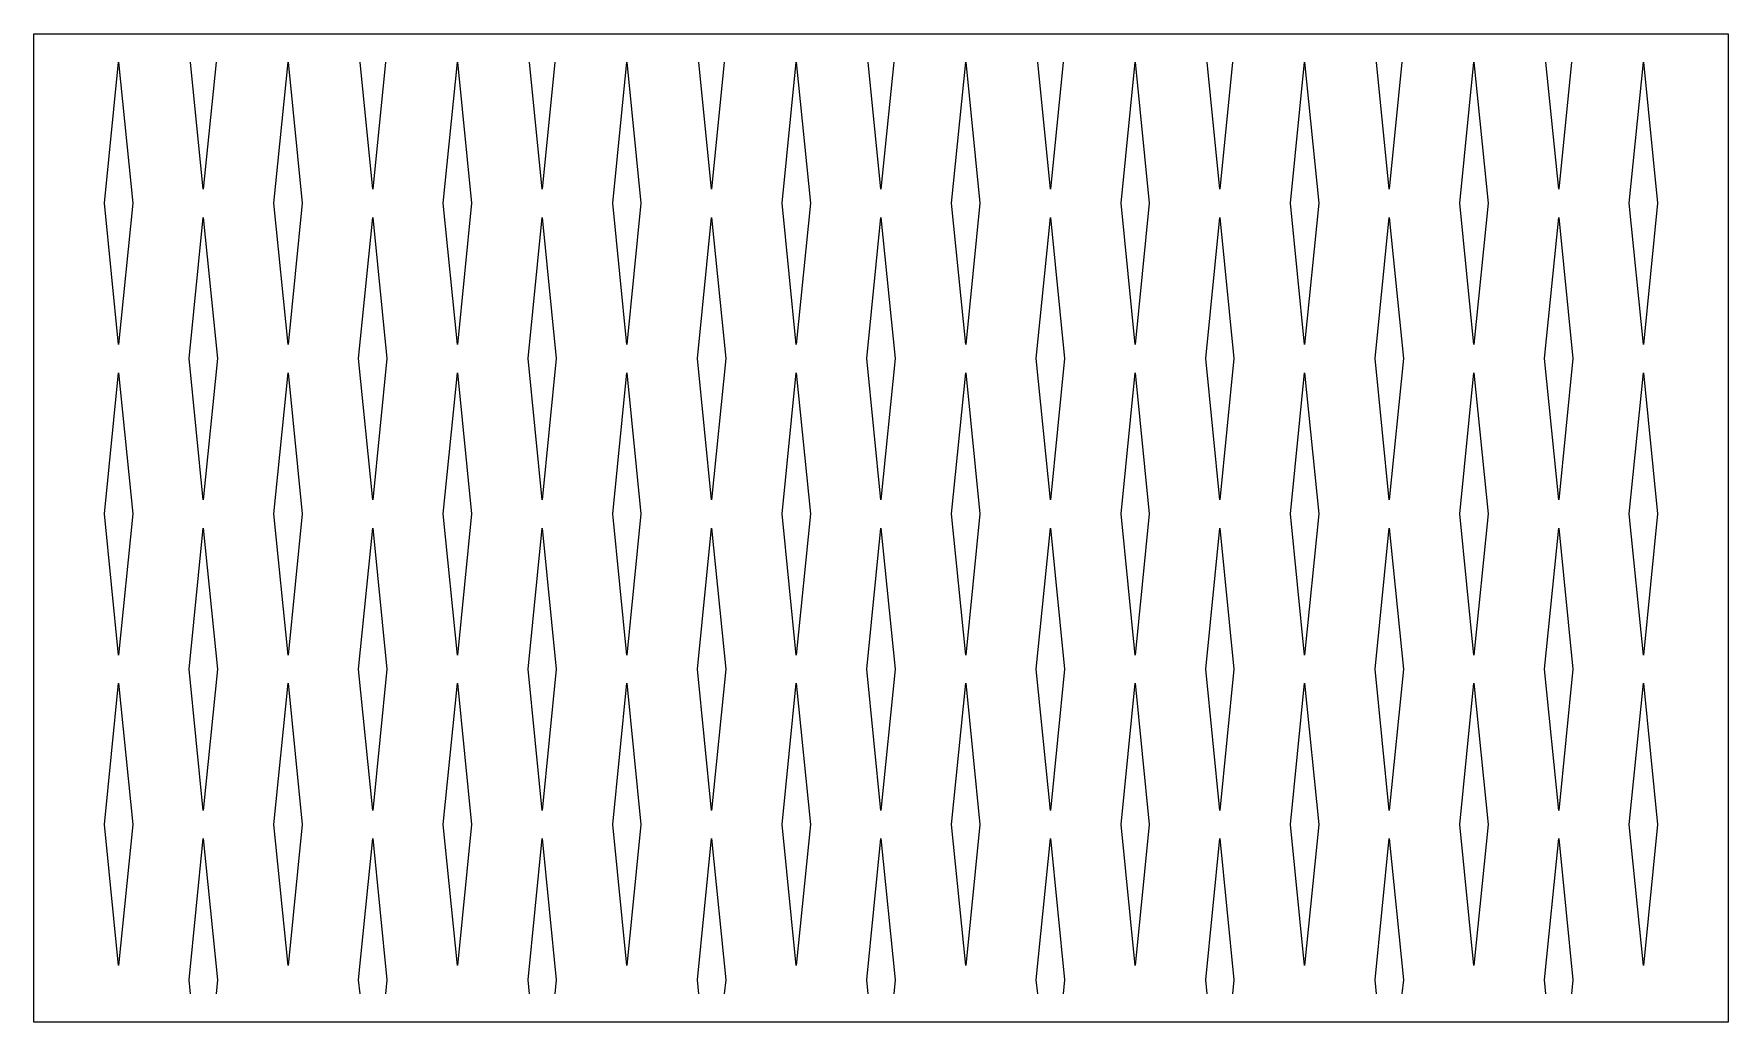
# Model space of a CAD drawing. Header units: millimetres. Extents: x 0 to 120, y 0 to 70.
import ezdxf

# ---------------------------------------------------------------- set-up
doc = ezdxf.new("R2010")
doc.units = ezdxf.units.MM
doc.layers.add('CUT', color=1, linetype='CONTINUOUS')

msp = doc.modelspace()

# ---------------------------------------------------------------- linework, layer by layer
at = {"layer": 'CUT'}
for points in [[(0, 70), (120, 70), (120, 0), (0, 0), (0, 70)], [(6, 68), (7, 58), (6, 48), (5, 58), (6, 68)], [(12.9, 68), (12, 59), (11.1, 68)], [(18, 68), (19, 58), (18, 48), (17, 58), (18, 68)], [(24.9, 68), (24, 59), (23.1, 68)], [(30, 68), (31, 58), (30, 48), (29, 58), (30, 68)], [(36.9, 68), (36, 59), (35.1, 68)], [(42, 68), (43, 58), (42, 48), (41, 58), (42, 68)], [(48.9, 68), (48, 59), (47.1, 68)], [(54, 68), (55, 58), (54, 48), (53, 58), (54, 68)], [(60.9, 68), (60, 59), (59.1, 68)], [(66, 68), (67, 58), (66, 48), (65, 58), (66, 68)], [(72.9, 68), (72, 59), (71.1, 68)], [(78, 68), (79, 58), (78, 48), (77, 58), (78, 68)], [(84.9, 68), (84, 59), (83.1, 68)], [(90, 68), (91, 58), (90, 48), (89, 58), (90, 68)], [(96.9, 68), (96, 59), (95.1, 68)], [(102, 68), (103, 58), (102, 48), (101, 58), (102, 68)], [(108.9, 68), (108, 59), (107.1, 68)], [(114, 68), (115, 58), (114, 48), (113, 58), (114, 68)], [(12, 57), (13, 47), (12, 37), (11, 47), (12, 57)], [(24, 57), (25, 47), (24, 37), (23, 47), (24, 57)], [(36, 57), (37, 47), (36, 37), (35, 47), (36, 57)], [(48, 57), (49, 47), (48, 37), (47, 47), (48, 57)], [(60, 57), (61, 47), (60, 37), (59, 47), (60, 57)], [(72, 57), (73, 47), (72, 37), (71, 47), (72, 57)], [(84, 57), (85, 47), (84, 37), (83, 47), (84, 57)], [(96, 57), (97, 47), (96, 37), (95, 47), (96, 57)], [(108, 57), (109, 47), (108, 37), (107, 47), (108, 57)], [(6, 46), (7, 36), (6, 26), (5, 36), (6, 46)], [(18, 46), (19, 36), (18, 26), (17, 36), (18, 46)], [(30, 46), (31, 36), (30, 26), (29, 36), (30, 46)], [(42, 46), (43, 36), (42, 26), (41, 36), (42, 46)], [(54, 46), (55, 36), (54, 26), (53, 36), (54, 46)], [(66, 46), (67, 36), (66, 26), (65, 36), (66, 46)], [(78, 46), (79, 36), (78, 26), (77, 36), (78, 46)], [(90, 46), (91, 36), (90, 26), (89, 36), (90, 46)], [(102, 46), (103, 36), (102, 26), (101, 36), (102, 46)], [(114, 46), (115, 36), (114, 26), (113, 36), (114, 46)], [(12, 35), (13, 25), (12, 15), (11, 25), (12, 35)], [(24, 35), (25, 25), (24, 15), (23, 25), (24, 35)], [(36, 35), (37, 25), (36, 15), (35, 25), (36, 35)], [(48, 35), (49, 25), (48, 15), (47, 25), (48, 35)], [(60, 35), (61, 25), (60, 15), (59, 25), (60, 35)], [(72, 35), (73, 25), (72, 15), (71, 25), (72, 35)], [(84, 35), (85, 25), (84, 15), (83, 25), (84, 35)], [(96, 35), (97, 25), (96, 15), (95, 25), (96, 35)], [(108, 35), (109, 25), (108, 15), (107, 25), (108, 35)], [(6, 24), (7, 14), (6, 4), (5, 14), (6, 24)], [(18, 24), (19, 14), (18, 4), (17, 14), (18, 24)], [(30, 24), (31, 14), (30, 4), (29, 14), (30, 24)], [(42, 24), (43, 14), (42, 4), (41, 14), (42, 24)], [(54, 24), (55, 14), (54, 4), (53, 14), (54, 24)], [(66, 24), (67, 14), (66, 4), (65, 14), (66, 24)], [(78, 24), (79, 14), (78, 4), (77, 14), (78, 24)], [(90, 24), (91, 14), (90, 4), (89, 14), (90, 24)], [(102, 24), (103, 14), (102, 4), (101, 14), (102, 24)], [(114, 24), (115, 14), (114, 4), (113, 14), (114, 24)], [(11.1, 2), (11, 3), (12, 13)], [(12, 13), (13, 3), (12.9, 2)], [(23.1, 2), (23, 3), (24, 13)], [(24, 13), (25, 3), (24.9, 2)], [(35.1, 2), (35, 3), (36, 13)], [(36, 13), (37, 3), (36.9, 2)], [(47.1, 2), (47, 3), (48, 13)], [(48, 13), (49, 3), (48.9, 2)], [(59.1, 2), (59, 3), (60, 13)], [(60, 13), (61, 3), (60.9, 2)], [(71.1, 2), (71, 3), (72, 13)], [(72, 13), (73, 3), (72.9, 2)], [(83.1, 2), (83, 3), (84, 13)], [(84, 13), (85, 3), (84.9, 2)], [(95.1, 2), (95, 3), (96, 13)], [(96, 13), (97, 3), (96.9, 2)], [(107.1, 2), (107, 3), (108, 13)], [(108, 13), (109, 3), (108.9, 2)]]:
    msp.add_lwpolyline(points, dxfattribs=at)

doc.saveas('drawing.dxf')
